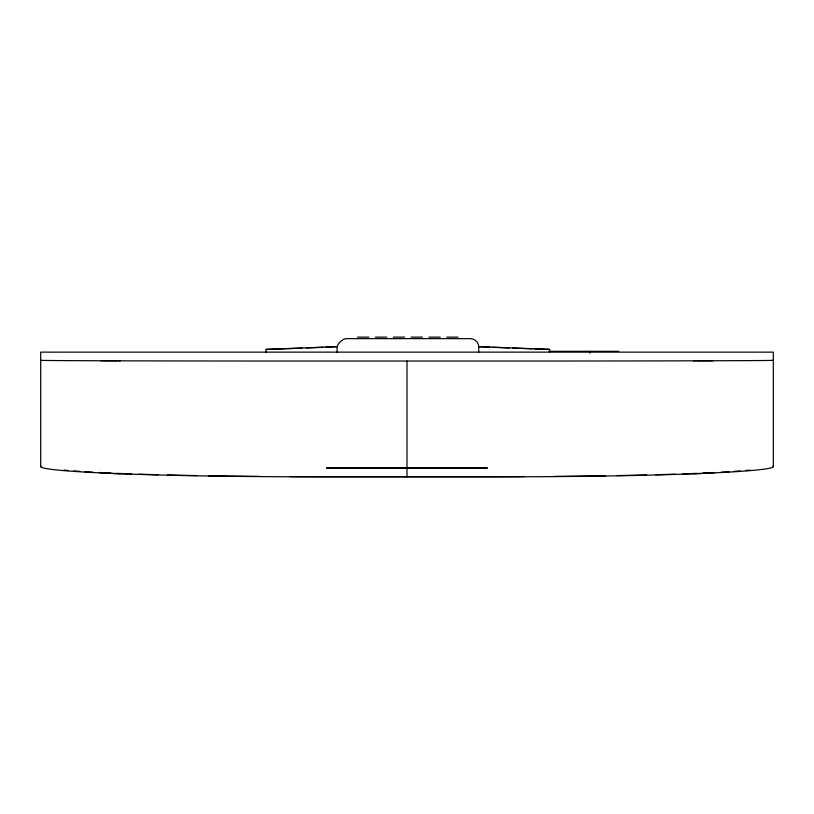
<?xml version="1.0" encoding="UTF-8"?>
<svg xmlns="http://www.w3.org/2000/svg" width="814" height="814" viewBox="0 0 814 814"><rect width="100%" height="100%" fill="white"/><g stroke="black" fill="none" stroke-linecap="round" stroke-linejoin="round"><path stroke-width="1.22" d="M703.408 473.066L708.221 472.842A336.681 11.081 0 0 0 715.028 472.507M773.056 466.127A342.358 11.264 0 0 1 712.881 472.944L693.589 473.779A268.925 8.852 0 0 1 487.494 476.862L326.506 476.862A268.925 8.852 0 0 1 120.421 473.779L101.109 472.944A342.358 11.264 0 0 1 40.944 466.127M697.445 473.321L689.285 473.656A263.268 8.659 0 0 1 682.356 473.911M266.056 352.136L266.056 349.389L337.108 346.642A13.055 13.055 0 0 1 345.441 338.644L470.227 338.644A8.527 8.527 0 0 1 478.734 346.642A67.236 0.783 2 0 0 489.825 347.161M693.589 473.779L697.008 473.646A269.108 8.852 0 0 0 712.891 472.944M118.722 360.816L120.411 360.826A268.976 0.631 0 0 0 326.506 361.04L487.494 361.04A268.976 0.631 0 0 0 693.589 360.826L712.891 360.765A342.053 0.804 0 0 0 773.056 360.276M693.589 360.826L695.278 360.816M357.6 337.138L368.946 337.138M375.427 337.138L386.772 337.138M393.254 337.138L404.599 337.138M411.08 337.138L422.425 337.138M428.907 337.138L440.252 337.138M446.733 337.138L458.079 337.138M548.982 351.322L618.732 351.322M40.944 360.276A342.053 0.804 0 0 0 101.109 360.765L120.411 360.826M549.633 352.136L549.633 349.389L478.734 346.642L478.734 352.136M120.411 473.779L116.992 473.646A269.108 8.852 0 0 1 101.109 472.944M116.555 473.321L124.715 473.656A263.268 8.659 0 0 0 131.644 473.911M110.592 473.066L105.779 472.842A336.681 11.081 0 0 1 98.972 472.507M773.3 466.605L773.3 352.136L40.7 352.136L40.7 466.605M589.682 351.322L589.682 353.215M407 361.04L407 476.831M337.108 352.136L337.108 346.642A68.234 0.794 -2 0 1 325.926 347.161M322.741 347.293A68.234 0.794 -2 0 1 306.359 347.965M301.953 348.138A68.234 0.794 -2 0 1 266.056 349.389M549.633 349.389A67.236 0.783 2 0 1 534.442 348.88M532.234 348.809A67.236 0.783 2 0 1 512.698 348.097M509.35 347.965A67.236 0.783 2 0 1 492.989 347.293M116.992 360.816A268.976 0.631 0 0 1 101.109 360.765M712.891 360.765A268.976 0.631 0 0 1 697.008 360.816M749.979 470.095A336.681 11.081 0 0 1 745.593 470.502M740.191 470.94A336.681 11.081 0 0 1 734.218 471.367M729.263 471.693A336.681 11.081 0 0 1 721.112 472.181M675.121 474.155A263.268 8.659 0 0 1 655.789 474.735M646.56 474.969A263.268 8.659 0 0 1 617.073 475.59M605.555 475.783A263.268 8.659 0 0 1 554.426 476.404M523.819 476.597A263.268 8.659 0 0 1 487.515 476.668L326.485 476.668A263.268 8.659 0 0 1 290.181 476.597M259.574 476.404A263.268 8.659 0 0 1 208.445 475.783M196.927 475.59A263.268 8.659 0 0 1 167.44 474.969M158.211 474.735A263.268 8.659 0 0 1 138.879 474.155M92.888 472.181A336.681 11.081 0 0 1 84.737 471.693M79.782 471.367A336.681 11.081 0 0 1 73.809 470.94M68.407 470.502A336.681 11.081 0 0 1 64.021 470.095M407 467.928L326.506 467.948L487.494 467.948L407 467.928"/></g></svg>
